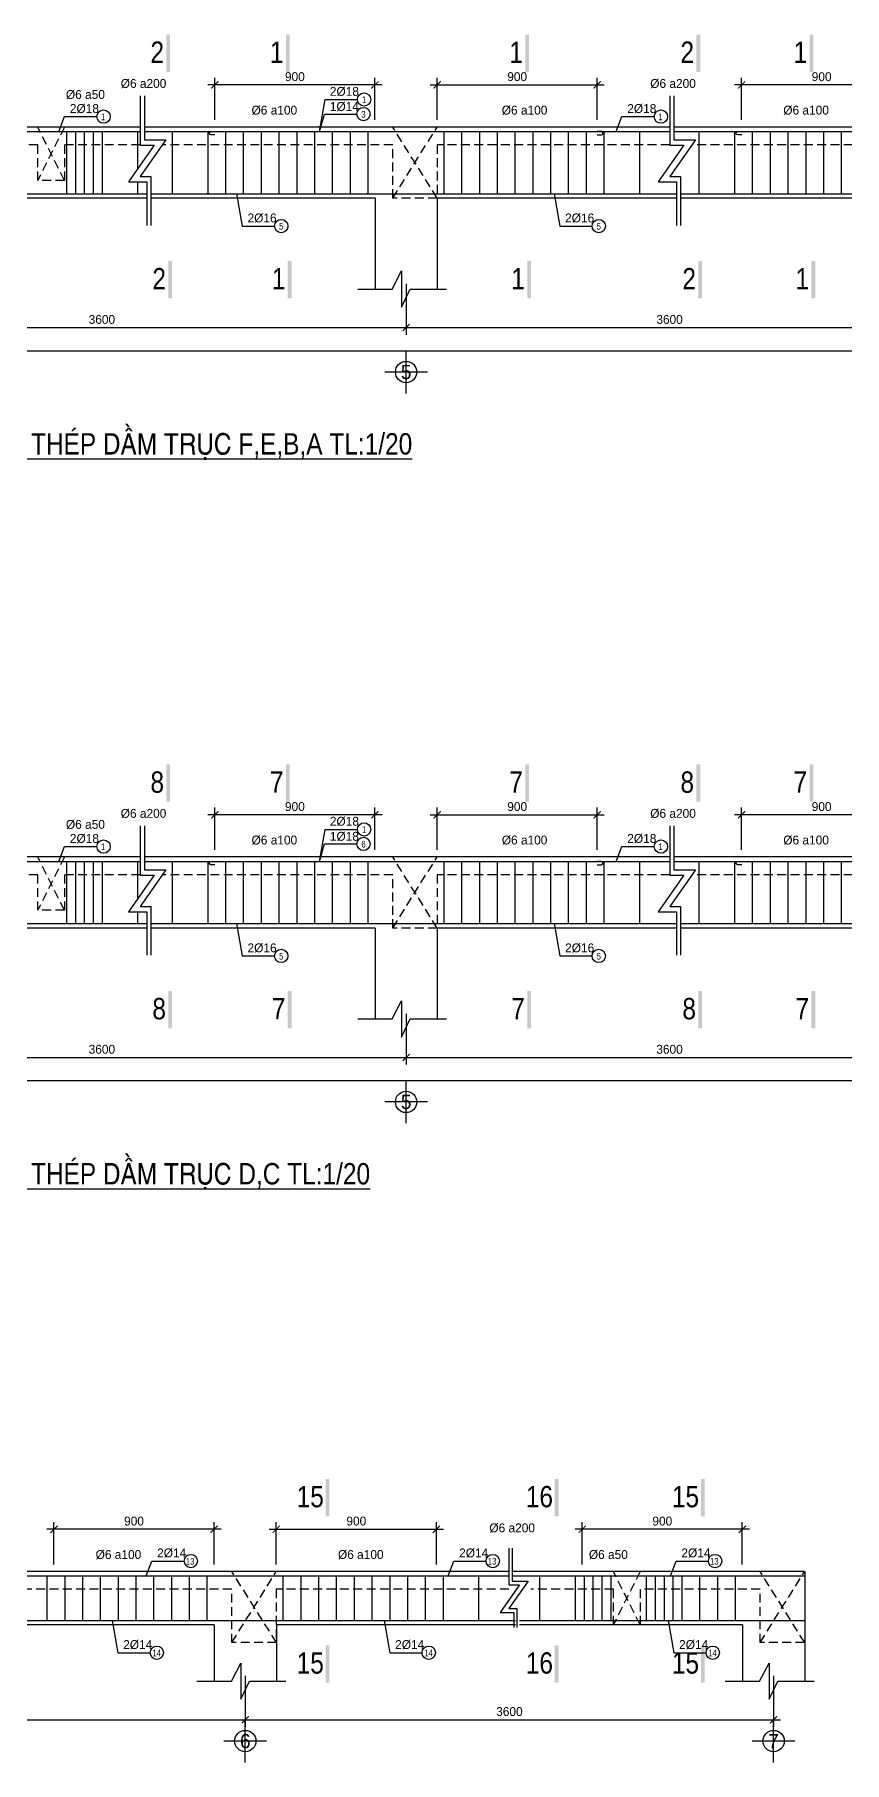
# Model space of a CAD drawing. Extents: x -317 to 3482, y -2056 to 752.
# Drawn here: x 2922.5 to 3150.2, y -615 to -129 of the extents above; entities that cross this region are included whole.
import ezdxf
from ezdxf.enums import TextEntityAlignment as Align

# ---------------------------------------------------------------- set-up
doc = ezdxf.new("R2010")
doc.units = 0
doc.header["$MEASUREMENT"] = 0
doc.linetypes.add('CENTER2', pattern=[1.125, 0.75, -0.125, 0.125, -0.125])
doc.linetypes.add('HIDDEN', pattern=[0.375, 0.25, -0.125])
doc.layers.get('0').update_dxf_attribs({"linetype": 'CONTINUOUS'})
doc.layers.get('DEFPOINTS').update_dxf_attribs({"linetype": 'CONTINUOUS'})
for name, color, linetype in [('DAI', 3, 'CONTINUOUS'), ('DIM', 1, 'CONTINUOUS'), ('DUT', 7, 'CENTER2'), ('MOTAAR', 1, 'CONTINUOUS'), ('TEXT', 7, 'CONTINUOUS'), ('THEP', 6, 'CONTINUOUS'), ('TU1', 9, 'CONTINUOUS'), ('TUONG', 7, 'CONTINUOUS')]:
    doc.layers.add(name, color=color, linetype=linetype)
doc.styles.add('DIM-NEW', font='VHELVCN.TTF')
doc.styles.add('style1', font='VGOUDYN.TTF')
doc.styles.add('T2', font='VTIMESN.TTF')
doc.dimstyles.new('TL20', dxfattribs={"dimtxt": 2.5, "dimasz": 2, "dimexe": 2, "dimexo": 2, "dimgap": 1, "dimtad": 1, "dimdec": 0, "dimlfac": 20, "dimzin": 0, "dimdsep": 46, "dimtxsty": 'T2', "dimblk": 'ARCHTICK', "dimcen": 2.5, "dimdle": 2, "dimclrd": 1, "dimclre": 1, "dimclrt": 2, "dimadec": 0, "dimazin": 0, "dimtfac": 1, "dimtdec": 0, "dimtix": 1, "dimtofl": 0, "dimtmove": 0, "dimatfit": 0, "dimldrblk": 'ARCHTICK', "dimfxl": 0, "dimtolj": 1, "dimtzin": 0, "dimlwd": -1, "dimlwe": -1, "dimarcsym": 0})

# ---------------------------------------------------------------- blocks, each defined once
blk = doc.blocks.new('_ARCHTICK')
at = {"color": 0, "linetype": 'ByBlock', "const_width": 0.15}
blk.add_lwpolyline([(-0.5, -0.5), (0.5, 0.5)], dxfattribs=at)
blk = doc.blocks.new('*D82')
at = {"layer": 'DEFPOINTS', "color": 0}
for p in [(2261.42, -211.45), (3470.54, -211.45), (3470.54, -217.94)]:
    blk.add_point(p, dxfattribs=at)
at = {"layer": 'TUONG', "color": 1}
for p, q in [((2261.42, -213.45), (2261.42, -219.94)), ((3470.54, -213.45), (3470.54, -219.94)), ((2259.42, -217.94), (3472.54, -217.94))]:
    blk.add_line(p, q, dxfattribs=at)
at = {"layer": 'TUONG', "color": 1, "xscale": 2, "yscale": 2, "zscale": 2, "rotation": 180}
blk.add_blockref('_ARCHTICK', (2261.42, -217.94), dxfattribs=at)
at = {"layer": 'TUONG', "color": 1, "xscale": 2, "yscale": 2, "zscale": 2}
blk.add_blockref('_ARCHTICK', (3470.54, -217.94), dxfattribs=at)
at = {"layer": 'TUONG', "color": 2, "insert": (2865.98, -215.65), "char_height": 2.5, "attachment_point": 5, "style": 'T2'}
blk.add_mtext('\\A1;27600', dxfattribs=at)
blk = doc.blocks.new('*D79')
at = {"layer": 'DEFPOINTS', "color": 0}
for p in [(3026.99, -197.12), (3175.1, -197.12), (3175.1, -211.45)]:
    blk.add_point(p, dxfattribs=at)
at = {"layer": 'TUONG', "color": 1}
for p, q in [((3026.99, -199.12), (3026.99, -213.45)), ((3175.1, -199.12), (3175.1, -213.45)), ((3024.99, -211.45), (3177.1, -211.45))]:
    blk.add_line(p, q, dxfattribs=at)
at = {"layer": 'TUONG', "color": 1, "xscale": 2, "yscale": 2, "zscale": 2, "rotation": 180}
blk.add_blockref('_ARCHTICK', (3026.99, -211.45), dxfattribs=at)
at = {"layer": 'TUONG', "color": 1, "xscale": 2, "yscale": 2, "zscale": 2}
blk.add_blockref('_ARCHTICK', (3175.1, -211.45), dxfattribs=at)
at = {"layer": 'TUONG', "color": 2, "insert": (3101.05, -209.16), "char_height": 2.5, "attachment_point": 5, "style": 'T2'}
blk.add_mtext('\\A1;3600', dxfattribs=at)
blk = doc.blocks.new('*D78')
at = {"layer": 'DEFPOINTS', "color": 0}
for p in [(2855.9, -197.12), (3026.99, -197.12), (3026.99, -211.45)]:
    blk.add_point(p, dxfattribs=at)
at = {"layer": 'TUONG', "color": 1}
for p, q in [((2855.9, -199.12), (2855.9, -213.45)), ((3026.99, -199.12), (3026.99, -213.45)), ((2853.9, -211.45), (3028.99, -211.45))]:
    blk.add_line(p, q, dxfattribs=at)
at = {"layer": 'TUONG', "color": 1, "xscale": 2, "yscale": 2, "zscale": 2, "rotation": 180}
blk.add_blockref('_ARCHTICK', (2855.9, -211.45), dxfattribs=at)
at = {"layer": 'TUONG', "color": 1, "xscale": 2, "yscale": 2, "zscale": 2}
blk.add_blockref('_ARCHTICK', (3026.99, -211.45), dxfattribs=at)
at = {"layer": 'TUONG', "color": 2, "insert": (2941.45, -209.16), "char_height": 2.5, "attachment_point": 5, "style": 'T2'}
blk.add_mtext('\\A1;3600', dxfattribs=at)
blk = doc.blocks.new('*D64')
at = {"layer": 'DEFPOINTS', "color": 0}
for p in [(3121.31, -143.17), (3121.31, -155.04), (3166.31, -155.04)]:
    blk.add_point(p, dxfattribs=at)
at = {"layer": 'TUONG', "color": 1}
for p, q in [((3168.31, -143.17), (3119.31, -143.17)), ((3121.31, -153.04), (3121.31, -141.17)), ((3166.31, -153.04), (3166.31, -141.17))]:
    blk.add_line(p, q, dxfattribs=at)
at = {"layer": 'TUONG', "color": 1, "xscale": 2, "yscale": 2, "zscale": 2, "rotation": 180}
blk.add_blockref('_ARCHTICK', (3121.31, -143.17), dxfattribs=at)
at = {"layer": 'TUONG', "color": 1, "xscale": 2, "yscale": 2, "zscale": 2}
blk.add_blockref('_ARCHTICK', (3166.31, -143.17), dxfattribs=at)
at = {"layer": 'TUONG', "color": 2, "insert": (3143.81, -140.88), "char_height": 2.5, "attachment_point": 5, "style": 'T2'}
blk.add_mtext('\\A1;900', dxfattribs=at)
blk = doc.blocks.new('*D63')
at = {"layer": 'DEFPOINTS', "color": 0}
for p in [(2973.21, -143.17), (2973.21, -155.04), (3018.21, -155.04)]:
    blk.add_point(p, dxfattribs=at)
at = {"layer": 'TUONG', "color": 1}
for p, q in [((3020.21, -143.17), (2971.21, -143.17)), ((2973.21, -153.04), (2973.21, -141.17)), ((3018.21, -153.04), (3018.21, -141.17))]:
    blk.add_line(p, q, dxfattribs=at)
at = {"layer": 'TUONG', "color": 1, "xscale": 2, "yscale": 2, "zscale": 2, "rotation": 180}
blk.add_blockref('_ARCHTICK', (2973.21, -143.17), dxfattribs=at)
at = {"layer": 'TUONG', "color": 1, "xscale": 2, "yscale": 2, "zscale": 2}
blk.add_blockref('_ARCHTICK', (3018.21, -143.17), dxfattribs=at)
at = {"layer": 'TUONG', "color": 2, "insert": (2995.71, -140.88), "char_height": 2.5, "attachment_point": 5, "style": 'T2'}
blk.add_mtext('\\A1;900', dxfattribs=at)
blk = doc.blocks.new('*D62')
at = {"layer": 'DEFPOINTS', "color": 0}
for p in [(3080.71, -143.17), (3035.71, -155.04), (3080.71, -155.04)]:
    blk.add_point(p, dxfattribs=at)
at = {"layer": 'TUONG', "color": 1}
for p, q in [((3033.71, -143.17), (3082.71, -143.17)), ((3035.71, -153.04), (3035.71, -141.17)), ((3080.71, -153.04), (3080.71, -141.17))]:
    blk.add_line(p, q, dxfattribs=at)
at = {"layer": 'TUONG', "color": 1, "xscale": 2, "yscale": 2, "zscale": 2, "rotation": 180}
blk.add_blockref('_ARCHTICK', (3035.71, -143.17), dxfattribs=at)
at = {"layer": 'TUONG', "color": 1, "xscale": 2, "yscale": 2, "zscale": 2}
blk.add_blockref('_ARCHTICK', (3080.71, -143.17), dxfattribs=at)
at = {"layer": 'TUONG', "color": 2, "insert": (3058.21, -140.88), "char_height": 2.5, "attachment_point": 5, "style": 'T2'}
blk.add_mtext('\\A1;900', dxfattribs=at)
blk = doc.blocks.new('truc2')
at = {"layer": 'MOTAAR'}
for p, q in [((0, -15), (0, 0)), ((7.5, -7.5), (-7.5, -7.5))]:
    blk.add_line(p, q, dxfattribs=at)
blk.add_lwpolyline([(0, -3.5), (0, -1.84)], dxfattribs=at)
blk.add_circle((0, -7.5), 3.75, dxfattribs=at)
at = {"layer": 'TEXT', "style": 'T2'}
blk.add_attdef('1', text='', height=5, dxfattribs=at).set_placement((0, -7.5), align=Align.MIDDLE_CENTER)
blk = doc.blocks.new('*D149')
at = {"layer": 'DEFPOINTS', "color": 0}
for p in [(3080.71, -348.47), (3035.71, -360.34), (3080.71, -360.34)]:
    blk.add_point(p, dxfattribs=at)
at = {"layer": 'TUONG', "color": 1}
for p, q in [((3033.71, -348.47), (3082.71, -348.47)), ((3035.71, -358.34), (3035.71, -346.47)), ((3080.71, -358.34), (3080.71, -346.47))]:
    blk.add_line(p, q, dxfattribs=at)
at = {"layer": 'TUONG', "color": 1, "xscale": 2, "yscale": 2, "zscale": 2, "rotation": 180}
blk.add_blockref('_ARCHTICK', (3035.71, -348.47), dxfattribs=at)
at = {"layer": 'TUONG', "color": 1, "xscale": 2, "yscale": 2, "zscale": 2}
blk.add_blockref('_ARCHTICK', (3080.71, -348.47), dxfattribs=at)
at = {"layer": 'TUONG', "color": 2, "insert": (3058.21, -346.18), "char_height": 2.5, "attachment_point": 5, "style": 'T2'}
blk.add_mtext('\\A1;900', dxfattribs=at)
blk = doc.blocks.new('*D148')
at = {"layer": 'DEFPOINTS', "color": 0}
for p in [(2973.21, -348.47), (2973.21, -360.34), (3018.21, -360.34)]:
    blk.add_point(p, dxfattribs=at)
at = {"layer": 'TUONG', "color": 1}
for p, q in [((3020.21, -348.47), (2971.21, -348.47)), ((2973.21, -358.34), (2973.21, -346.47)), ((3018.21, -358.34), (3018.21, -346.47))]:
    blk.add_line(p, q, dxfattribs=at)
at = {"layer": 'TUONG', "color": 1, "xscale": 2, "yscale": 2, "zscale": 2, "rotation": 180}
blk.add_blockref('_ARCHTICK', (2973.21, -348.47), dxfattribs=at)
at = {"layer": 'TUONG', "color": 1, "xscale": 2, "yscale": 2, "zscale": 2}
blk.add_blockref('_ARCHTICK', (3018.21, -348.47), dxfattribs=at)
at = {"layer": 'TUONG', "color": 2, "insert": (2995.71, -346.18), "char_height": 2.5, "attachment_point": 5, "style": 'T2'}
blk.add_mtext('\\A1;900', dxfattribs=at)
blk = doc.blocks.new('*D147')
at = {"layer": 'DEFPOINTS', "color": 0}
for p in [(3121.31, -348.47), (3121.31, -360.34), (3166.31, -360.34)]:
    blk.add_point(p, dxfattribs=at)
at = {"layer": 'TUONG', "color": 1}
for p, q in [((3168.31, -348.47), (3119.31, -348.47)), ((3121.31, -358.34), (3121.31, -346.47)), ((3166.31, -358.34), (3166.31, -346.47))]:
    blk.add_line(p, q, dxfattribs=at)
at = {"layer": 'TUONG', "color": 1, "xscale": 2, "yscale": 2, "zscale": 2, "rotation": 180}
blk.add_blockref('_ARCHTICK', (3121.31, -348.47), dxfattribs=at)
at = {"layer": 'TUONG', "color": 1, "xscale": 2, "yscale": 2, "zscale": 2}
blk.add_blockref('_ARCHTICK', (3166.31, -348.47), dxfattribs=at)
at = {"layer": 'TUONG', "color": 2, "insert": (3143.81, -346.18), "char_height": 2.5, "attachment_point": 5, "style": 'T2'}
blk.add_mtext('\\A1;900', dxfattribs=at)
blk = doc.blocks.new('*D133')
at = {"layer": 'DEFPOINTS', "color": 0}
for p in [(2855.9, -402.42), (3026.99, -402.42), (3026.99, -416.75)]:
    blk.add_point(p, dxfattribs=at)
at = {"layer": 'TUONG', "color": 1}
for p, q in [((2855.9, -404.42), (2855.9, -418.75)), ((3026.99, -404.42), (3026.99, -418.75)), ((2853.9, -416.75), (3028.99, -416.75))]:
    blk.add_line(p, q, dxfattribs=at)
at = {"layer": 'TUONG', "color": 1, "xscale": 2, "yscale": 2, "zscale": 2, "rotation": 180}
blk.add_blockref('_ARCHTICK', (2855.9, -416.75), dxfattribs=at)
at = {"layer": 'TUONG', "color": 1, "xscale": 2, "yscale": 2, "zscale": 2}
blk.add_blockref('_ARCHTICK', (3026.99, -416.75), dxfattribs=at)
at = {"layer": 'TUONG', "color": 2, "insert": (2941.45, -414.45), "char_height": 2.5, "attachment_point": 5, "style": 'T2'}
blk.add_mtext('\\A1;3600', dxfattribs=at)
blk = doc.blocks.new('*D132')
at = {"layer": 'DEFPOINTS', "color": 0}
for p in [(3026.99, -402.42), (3175.1, -402.42), (3175.1, -416.75)]:
    blk.add_point(p, dxfattribs=at)
at = {"layer": 'TUONG', "color": 1}
for p, q in [((3026.99, -404.42), (3026.99, -418.75)), ((3175.1, -404.42), (3175.1, -418.75)), ((3024.99, -416.75), (3177.1, -416.75))]:
    blk.add_line(p, q, dxfattribs=at)
at = {"layer": 'TUONG', "color": 1, "xscale": 2, "yscale": 2, "zscale": 2, "rotation": 180}
blk.add_blockref('_ARCHTICK', (3026.99, -416.75), dxfattribs=at)
at = {"layer": 'TUONG', "color": 1, "xscale": 2, "yscale": 2, "zscale": 2}
blk.add_blockref('_ARCHTICK', (3175.1, -416.75), dxfattribs=at)
at = {"layer": 'TUONG', "color": 2, "insert": (3101.05, -414.45), "char_height": 2.5, "attachment_point": 5, "style": 'T2'}
blk.add_mtext('\\A1;3600', dxfattribs=at)
blk = doc.blocks.new('*D129')
at = {"layer": 'DEFPOINTS', "color": 0}
for p in [(2261.42, -416.75), (3470.54, -416.75), (3470.54, -423.24)]:
    blk.add_point(p, dxfattribs=at)
at = {"layer": 'TUONG', "color": 1}
for p, q in [((2261.42, -418.75), (2261.42, -425.24)), ((3470.54, -418.75), (3470.54, -425.24)), ((2259.42, -423.24), (3472.54, -423.24))]:
    blk.add_line(p, q, dxfattribs=at)
at = {"layer": 'TUONG', "color": 1, "xscale": 2, "yscale": 2, "zscale": 2, "rotation": 180}
blk.add_blockref('_ARCHTICK', (2261.42, -423.24), dxfattribs=at)
at = {"layer": 'TUONG', "color": 1, "xscale": 2, "yscale": 2, "zscale": 2}
blk.add_blockref('_ARCHTICK', (3470.54, -423.24), dxfattribs=at)
at = {"layer": 'TUONG', "color": 2, "insert": (2865.98, -420.95), "char_height": 2.5, "attachment_point": 5, "style": 'T2'}
blk.add_mtext('\\A1;27600', dxfattribs=at)
blk = doc.blocks.new('*D240')
at = {"layer": 'DEFPOINTS', "color": 0}
for p in [(2981.77, -588.68), (3130.29, -588.68), (3130.29, -603.02)]:
    blk.add_point(p, dxfattribs=at)
at = {"layer": 'TUONG', "color": 1}
for p, q in [((2981.77, -590.68), (2981.77, -605.02)), ((3130.29, -590.68), (3130.29, -605.02)), ((2979.77, -603.02), (3132.29, -603.02))]:
    blk.add_line(p, q, dxfattribs=at)
at = {"layer": 'TUONG', "color": 1, "xscale": 2, "yscale": 2, "zscale": 2, "rotation": 180}
blk.add_blockref('_ARCHTICK', (2981.77, -603.02), dxfattribs=at)
at = {"layer": 'TUONG', "color": 1, "xscale": 2, "yscale": 2, "zscale": 2}
blk.add_blockref('_ARCHTICK', (3130.29, -603.02), dxfattribs=at)
at = {"layer": 'TUONG', "color": 2, "insert": (3056.03, -600.72), "char_height": 2.5, "attachment_point": 5, "style": 'T2'}
blk.add_mtext('\\A1;3600', dxfattribs=at)
blk = doc.blocks.new('*D239')
at = {"layer": 'DEFPOINTS', "color": 0}
for p in [(2833.67, -588.68), (2981.77, -588.68), (2981.77, -603.02)]:
    blk.add_point(p, dxfattribs=at)
at = {"layer": 'TUONG', "color": 1}
for p, q in [((2833.67, -590.68), (2833.67, -605.02)), ((2981.77, -590.68), (2981.77, -605.02)), ((2831.67, -603.02), (2983.77, -603.02))]:
    blk.add_line(p, q, dxfattribs=at)
at = {"layer": 'TUONG', "color": 1, "xscale": 2, "yscale": 2, "zscale": 2, "rotation": 180}
blk.add_blockref('_ARCHTICK', (2833.67, -603.02), dxfattribs=at)
at = {"layer": 'TUONG', "color": 1, "xscale": 2, "yscale": 2, "zscale": 2}
blk.add_blockref('_ARCHTICK', (2981.77, -603.02), dxfattribs=at)
at = {"layer": 'TUONG', "color": 2, "insert": (2907.72, -600.72), "char_height": 2.5, "attachment_point": 5, "style": 'T2'}
blk.add_mtext('\\A1;3600', dxfattribs=at)
blk = doc.blocks.new('*D236')
at = {"layer": 'DEFPOINTS', "color": 0}
for p in [(3076.51, -549.43), (3076.51, -561.3), (3121.51, -561.3)]:
    blk.add_point(p, dxfattribs=at)
at = {"layer": 'TUONG', "color": 1}
for p, q in [((3076.51, -559.3), (3076.51, -547.43)), ((3121.51, -559.3), (3121.51, -547.43)), ((3123.51, -549.43), (3074.51, -549.43))]:
    blk.add_line(p, q, dxfattribs=at)
at = {"layer": 'TUONG', "color": 1, "xscale": 2, "yscale": 2, "zscale": 2, "rotation": 180}
blk.add_blockref('_ARCHTICK', (3076.51, -549.43), dxfattribs=at)
at = {"layer": 'TUONG', "color": 1, "xscale": 2, "yscale": 2, "zscale": 2}
blk.add_blockref('_ARCHTICK', (3121.51, -549.43), dxfattribs=at)
at = {"layer": 'TUONG', "color": 2, "insert": (3099.01, -547.14), "char_height": 2.5, "attachment_point": 5, "style": 'T2'}
blk.add_mtext('\\A1;900', dxfattribs=at)
blk = doc.blocks.new('*D235')
at = {"layer": 'DEFPOINTS', "color": 0}
for p in [(3035.49, -549.43), (2990.49, -561.3), (3035.49, -561.3)]:
    blk.add_point(p, dxfattribs=at)
at = {"layer": 'TUONG', "color": 1}
for p, q in [((2990.49, -559.3), (2990.49, -547.43)), ((3035.49, -559.3), (3035.49, -547.43)), ((2988.49, -549.43), (3037.49, -549.43))]:
    blk.add_line(p, q, dxfattribs=at)
at = {"layer": 'TUONG', "color": 1, "xscale": 2, "yscale": 2, "zscale": 2, "rotation": 180}
blk.add_blockref('_ARCHTICK', (2990.49, -549.43), dxfattribs=at)
at = {"layer": 'TUONG', "color": 1, "xscale": 2, "yscale": 2, "zscale": 2}
blk.add_blockref('_ARCHTICK', (3035.49, -549.43), dxfattribs=at)
at = {"layer": 'TUONG', "color": 2, "insert": (3012.99, -547.14), "char_height": 2.5, "attachment_point": 5, "style": 'T2'}
blk.add_mtext('\\A1;900', dxfattribs=at)
blk = doc.blocks.new('*D234')
at = {"layer": 'DEFPOINTS', "color": 0}
for p in [(2927.99, -549.43), (2927.99, -561.3), (2972.99, -561.3)]:
    blk.add_point(p, dxfattribs=at)
at = {"layer": 'TUONG', "color": 1}
for p, q in [((2927.99, -559.3), (2927.99, -547.43)), ((2972.99, -559.3), (2972.99, -547.43)), ((2974.99, -549.43), (2925.99, -549.43))]:
    blk.add_line(p, q, dxfattribs=at)
at = {"layer": 'TUONG', "color": 1, "xscale": 2, "yscale": 2, "zscale": 2, "rotation": 180}
blk.add_blockref('_ARCHTICK', (2927.99, -549.43), dxfattribs=at)
at = {"layer": 'TUONG', "color": 1, "xscale": 2, "yscale": 2, "zscale": 2}
blk.add_blockref('_ARCHTICK', (2972.99, -549.43), dxfattribs=at)
at = {"layer": 'TUONG', "color": 2, "insert": (2950.49, -547.14), "char_height": 2.5, "attachment_point": 5, "style": 'T2'}
blk.add_mtext('\\A1;900', dxfattribs=at)

msp = doc.modelspace()

# ---------------------------------------------------------------- linework, layer by layer
at = {"layer": 'DAI'}
for p, q in [((2931.588, -173.794), (2931.588, -156.294)), ((2934.088, -173.794), (2934.088, -156.294)), ((2936.588, -173.794), (2936.588, -156.294)), ((2939.088, -173.794), (2939.088, -156.294)), ((2941.588, -173.794), (2941.588, -156.294)), ((2951.588, -166.7), (2951.588, -156.294)), ((2961.31, -173.794), (2961.31, -156.294)), ((2971.31, -173.794), (2971.31, -156.294)), ((2976.31, -173.794), (2976.31, -156.294)), ((2981.31, -173.794), (2981.31, -156.294)), ((2986.31, -173.794), (2986.31, -156.294)), ((2991.31, -173.794), (2991.31, -156.294)), ((2996.31, -173.794), (2996.31, -156.294)), ((3001.31, -173.794), (3001.31, -156.294)), ((3006.31, -173.794), (3006.31, -156.294)), ((3011.31, -173.794), (3011.31, -156.294)), ((3016.31, -173.794), (3016.31, -156.294)), ((3037.679, -173.794), (3037.679, -156.294)), ((3042.679, -173.794), (3042.679, -156.294)), ((3047.679, -173.794), (3047.679, -156.294)), ((3052.679, -173.794), (3052.679, -156.294)), ((3057.679, -173.794), (3057.679, -156.294)), ((3062.679, -173.794), (3062.679, -156.294)), ((3067.679, -173.794), (3067.679, -156.294)), ((3072.679, -173.794), (3072.679, -156.294)), ((3077.679, -173.794), (3077.679, -156.294)), ((3082.679, -173.794), (3082.679, -156.294)), ((3092.679, -173.794), (3092.679, -156.294)), ((3109.418, -173.794), (3109.418, -156.294)), ((3119.418, -173.794), (3119.418, -156.294)), ((3124.418, -173.794), (3124.418, -156.294)), ((3129.418, -173.794), (3129.418, -156.294)), ((3134.418, -173.794), (3134.418, -156.294)), ((3139.418, -173.794), (3139.418, -156.294)), ((3144.418, -173.794), (3144.418, -156.294)), ((3149.418, -173.794), (3149.418, -156.294)), ((2951.588, -173.794), (2951.588, -170.452)), ((2931.588, -379.092), (2931.588, -361.592)), ((2934.088, -379.092), (2934.088, -361.592)), ((2936.588, -379.092), (2936.588, -361.592)), ((2939.088, -379.092), (2939.088, -361.592)), ((2941.588, -379.092), (2941.588, -361.592)), ((2951.588, -371.998), (2951.588, -361.592)), ((2961.31, -379.092), (2961.31, -361.592)), ((2971.31, -379.092), (2971.31, -361.592)), ((2976.31, -379.092), (2976.31, -361.592)), ((2981.31, -379.092), (2981.31, -361.592)), ((2986.31, -379.092), (2986.31, -361.592)), ((2991.31, -379.092), (2991.31, -361.592)), ((2996.31, -379.092), (2996.31, -361.592)), ((3001.31, -379.092), (3001.31, -361.592)), ((3006.31, -379.092), (3006.31, -361.592)), ((3011.31, -379.092), (3011.31, -361.592)), ((3016.31, -379.092), (3016.31, -361.592)), ((3037.679, -379.092), (3037.679, -361.592)), ((3042.679, -379.092), (3042.679, -361.592)), ((3047.679, -379.092), (3047.679, -361.592)), ((3052.679, -379.092), (3052.679, -361.592)), ((3057.679, -379.092), (3057.679, -361.592)), ((3062.679, -379.092), (3062.679, -361.592)), ((3067.679, -379.092), (3067.679, -361.592)), ((3072.679, -379.092), (3072.679, -361.592)), ((3077.679, -379.092), (3077.679, -361.592)), ((3082.679, -379.092), (3082.679, -361.592)), ((3092.679, -379.092), (3092.679, -361.592)), ((3109.418, -379.092), (3109.418, -361.592)), ((3119.418, -379.092), (3119.418, -361.592)), ((3124.418, -379.092), (3124.418, -361.592)), ((3129.418, -379.092), (3129.418, -361.592)), ((3134.418, -379.092), (3134.418, -361.592)), ((3139.418, -379.092), (3139.418, -361.592)), ((3144.418, -379.092), (3144.418, -361.592)), ((3149.418, -379.092), (3149.418, -361.592)), ((2951.588, -379.092), (2951.588, -375.75)), ((2926.089, -575.054), (2926.089, -562.554)), ((2931.089, -575.054), (2931.089, -562.554)), ((2936.089, -575.054), (2936.089, -562.554)), ((2941.089, -575.054), (2941.089, -562.554)), ((2946.089, -575.054), (2946.089, -562.554)), ((2951.089, -575.054), (2951.089, -562.554)), ((2956.089, -575.054), (2956.089, -562.554)), ((2961.089, -575.054), (2961.089, -562.554)), ((2966.089, -575.054), (2966.089, -562.554)), ((2971.089, -575.054), (2971.089, -562.554)), ((2992.458, -575.054), (2992.458, -562.554)), ((2997.458, -575.054), (2997.458, -562.554)), ((3002.458, -575.054), (3002.458, -562.554)), ((3007.458, -575.054), (3007.458, -562.554)), ((3012.458, -575.054), (3012.458, -562.554)), ((3017.458, -575.054), (3017.458, -562.554)), ((3022.458, -575.054), (3022.458, -562.554)), ((3027.458, -575.054), (3027.458, -562.554)), ((3032.458, -575.054), (3032.458, -562.554)), ((3037.458, -575.054), (3037.458, -562.554)), ((3047.458, -575.054), (3047.458, -562.554)), ((3064.61, -575.054), (3064.61, -562.554)), ((3074.61, -575.054), (3074.61, -562.554)), ((3077.11, -575.054), (3077.11, -562.554)), ((3079.61, -575.054), (3079.61, -562.554)), ((3082.11, -575.054), (3082.11, -562.554)), ((3084.61, -575.054), (3084.61, -562.554)), ((3094.61, -575.054), (3094.61, -562.554)), ((3097.11, -575.054), (3097.11, -562.554)), ((3099.61, -575.054), (3099.61, -562.554)), ((3102.11, -575.054), (3102.11, -562.554)), ((3104.61, -575.054), (3104.61, -562.554)), ((3109.61, -575.054), (3109.61, -562.554)), ((3114.61, -575.054), (3114.61, -562.554)), ((3119.61, -575.054), (3119.61, -562.554))]:
    msp.add_line(p, q, dxfattribs=at)
at = {"layer": 'DUT', "linetype": 'HIDDEN', "ltscale": 10}
for p, q in [((2930.904, -170.044), (2923.404, -155.044)), ((2930.904, -155.044), (2923.404, -170.044)), ((3035.745, -175.044), (3023.207, -155.044)), ((3023.207, -175.044), (3035.707, -155.044)), ((2930.904, -360.342), (2923.404, -375.342)), ((2930.904, -375.342), (2923.404, -360.342)), ((3023.207, -380.342), (3035.707, -360.342)), ((3035.745, -380.342), (3023.207, -360.342)), ((2990.523, -581.304), (2977.986, -561.304)), ((2977.986, -581.304), (2990.486, -561.304)), ((3092.794, -576.304), (3085.294, -561.304)), ((3092.794, -561.304), (3085.294, -576.304)), ((3139.044, -581.304), (3126.506, -561.304)), ((3126.506, -581.304), (3139.006, -561.304))]:
    msp.add_line(p, q, dxfattribs=at)
for points in [[(2952.263, -160.044), (2930.904, -160.044), (2930.904, -170.044), (2923.404, -170.044), (2923.404, -160.044), (2864.616, -160.044), (2864.616, -175.044), (2852.116, -175.044), (2852.116, -155.044)], [(3101.132, -160.044), (3035.707, -160.044), (3035.707, -175.044), (3023.207, -175.044), (3023.207, -160.044), (2958.438, -160.044)], [(3249.226, -160.044), (3183.815, -160.044), (3183.815, -175.044), (3171.315, -175.044), (3171.315, -160.044), (3107.307, -160.044)], [(2952.263, -365.342), (2930.904, -365.342), (2930.904, -375.342), (2923.404, -375.342), (2923.404, -365.342), (2864.616, -365.342), (2864.616, -380.342), (2852.116, -380.342), (2852.116, -365.342), (2710.904, -365.342), (2710.904, -375.342), (2700.904, -375.342), (2700.904, -365.342), (2559.654, -365.342), (2559.654, -380.342), (2547.154, -380.342), (2547.154, -365.342), (2486.703, -365.342)], [(3101.132, -365.342), (3035.707, -365.342), (3035.707, -380.342), (3023.207, -380.342), (3023.207, -365.342), (2958.438, -365.342)], [(3249.226, -365.342), (3183.815, -365.342), (3183.815, -380.342), (3171.315, -380.342), (3171.315, -365.342), (3107.307, -365.342)], [(3055.897, -566.304), (2990.486, -566.304), (2990.486, -581.304), (2977.986, -581.304), (2977.986, -566.304), (2913.978, -566.304)], [(3139.006, -581.304), (3139.006, -581.304), (3126.506, -581.304), (3126.506, -566.304), (3092.794, -566.304), (3092.794, -576.304), (3085.294, -576.304), (3085.294, -566.304), (3062.072, -566.304)]]:
    msp.add_lwpolyline(points, dxfattribs=at)
at = {"layer": 'TEXT', "ltscale": 10}
for points in [[(2959.6, -139.522), (2960.65, -139.522), (2959.6, -129.022), (2960.65, -129.022)], [(2993.183, -139.522), (2994.233, -139.522), (2993.183, -129.022), (2994.233, -129.022)], [(3060.503, -139.522), (3061.553, -139.522), (3060.503, -129.022), (3061.553, -129.022)], [(3108.612, -139.522), (3109.662, -139.522), (3108.612, -129.022), (3109.662, -129.022)], [(3140.406, -139.522), (3141.456, -139.522), (3140.406, -129.022), (3141.456, -129.022)], [(2960.139, -203.244), (2961.189, -203.244), (2960.139, -192.744), (2961.189, -192.744)], [(2993.722, -203.244), (2994.772, -203.244), (2993.722, -192.744), (2994.772, -192.744)], [(3061.042, -203.244), (3062.092, -203.244), (3061.042, -192.744), (3062.092, -192.744)], [(3109.152, -203.244), (3110.202, -203.244), (3109.152, -192.744), (3110.202, -192.744)], [(3140.946, -203.244), (3141.996, -203.244), (3140.946, -192.744), (3141.996, -192.744)], [(2959.6, -344.82), (2960.65, -344.82), (2959.6, -334.32), (2960.65, -334.32)], [(2993.183, -344.82), (2994.233, -344.82), (2993.183, -334.32), (2994.233, -334.32)], [(3060.503, -344.82), (3061.553, -344.82), (3060.503, -334.32), (3061.553, -334.32)], [(3108.612, -344.82), (3109.662, -344.82), (3108.612, -334.32), (3109.662, -334.32)], [(3140.406, -344.82), (3141.456, -344.82), (3140.406, -334.32), (3141.456, -334.32)], [(2960.139, -408.543), (2961.189, -408.543), (2960.139, -398.043), (2961.189, -398.043)], [(2993.722, -408.543), (2994.772, -408.543), (2993.722, -398.043), (2994.772, -398.043)], [(3061.042, -408.543), (3062.092, -408.543), (3061.042, -398.043), (3062.092, -398.043)], [(3109.152, -408.543), (3110.202, -408.543), (3109.152, -398.043), (3110.202, -398.043)], [(3140.946, -408.543), (3141.996, -408.543), (3140.946, -398.043), (3141.996, -398.043)], [(3004.374, -545.782), (3005.424, -545.782), (3004.374, -535.282), (3005.424, -535.282)], [(3068.798, -545.782), (3069.848, -545.782), (3068.798, -535.282), (3069.848, -535.282)], [(3109.868, -545.782), (3110.918, -545.782), (3109.868, -535.282), (3110.918, -535.282)], [(3004.374, -592.577), (3005.424, -592.577), (3004.374, -582.077), (3005.424, -582.077)], [(3068.798, -592.577), (3069.848, -592.577), (3068.798, -582.077), (3069.848, -582.077)], [(3109.868, -592.577), (3110.918, -592.577), (3109.868, -582.077), (3110.918, -582.077)]]:
    msp.add_trace(points, dxfattribs=at)
at = {"layer": 'THEP', "ltscale": 10}
for points in [[(2481.675, -156.294), (2952.263, -156.294)], [(2953.41, -156.294), (3101.132, -156.294)], [(3102.279, -156.294), (3249.226, -156.294)], [(2955.251, -173.794), (3102.974, -173.794)], [(3104.121, -173.794), (3251.068, -173.794)], [(2481.675, -361.592), (2952.263, -361.592)], [(2953.41, -361.592), (3101.132, -361.592)], [(3102.279, -361.592), (3249.226, -361.592)], [(2955.251, -379.092), (3102.974, -379.092)], [(3104.121, -379.092), (3251.068, -379.092)], [(2908.95, -562.554), (3055.897, -562.554)], [(3057.044, -562.554), (3107.078, -562.554)], [(3107.078, -562.554), (3139.006, -562.554)], [(2910.792, -575.054), (3057.739, -575.054)], [(3058.886, -575.054), (3139.006, -575.054)]]:
    msp.add_lwpolyline(points, dxfattribs=at)
for points in [[(2973.245, -157.232), (2972.118, -157.232, -1), (2972.118, -156.294), (2973.245, -156.294)], [(3080.745, -157.232), (3081.872, -157.232, 1), (3081.872, -156.294), (3080.745, -156.294)], [(3121.352, -157.232), (3120.225, -157.232, -1), (3120.225, -156.294), (3121.352, -156.294)], [(2821.837, -172.857), (2820.71, -172.857, 1), (2820.71, -173.794), (2824.51, -173.794), (2954.105, -173.794)], [(2973.245, -362.53), (2972.118, -362.53, -1), (2972.118, -361.592), (2973.245, -361.592)], [(3080.745, -362.53), (3081.872, -362.53, 1), (3081.872, -361.592), (3080.745, -361.592)], [(3121.352, -362.53), (3120.225, -362.53, -1), (3120.225, -361.592), (3121.352, -361.592)], [(2821.837, -378.155), (2820.71, -378.155, 1), (2820.71, -379.092), (2824.51, -379.092), (2954.105, -379.092)]]:
    msp.add_lwpolyline(points, format="xyb", dxfattribs=at)
at = {"layer": 'TU1', "lineweight": -2, "ltscale": 10}
for points in [[(3002.6, -156.294), (3004.216, -147.287), (3013.291, -147.287)], [(2929.35, -156.294), (2930.966, -152.105), (2940.042, -152.105)], [(3002.6, -156.294), (3004.061, -151.378), (3013.136, -151.378)], [(3086.061, -156.294), (3087.677, -152.105), (3096.752, -152.105)], [(2979.3, -173.794), (2980.916, -182.886), (2989.991, -182.886)], [(3068.586, -173.794), (3070.202, -182.886), (3079.278, -182.886)], [(3002.6, -361.592), (3004.216, -352.585), (3013.291, -352.585)], [(2929.35, -361.592), (2930.966, -357.403), (2940.042, -357.403)], [(3002.6, -361.592), (3004.061, -356.676), (3013.136, -356.676)], [(3086.061, -361.592), (3087.677, -357.403), (3096.752, -357.403)], [(2979.3, -379.092), (2980.916, -388.184), (2989.991, -388.184)], [(3068.586, -379.092), (3070.202, -388.184), (3079.278, -388.184)], [(2953.89, -562.554), (2955.506, -558.364), (2964.581, -558.364)], [(3038.79, -562.554), (3040.406, -558.364), (3049.482, -558.364)], [(3101.272, -562.554), (3102.888, -558.364), (3111.964, -558.364)], [(2944.341, -575.054), (2945.957, -584.145), (2955.032, -584.145)], [(3020.8, -575.054), (3022.416, -584.145), (3031.491, -584.145)], [(3100.636, -575.054), (3102.252, -584.145), (3111.327, -584.145)]]:
    msp.add_lwpolyline(points, dxfattribs=at)
at = {"layer": 'TU1', "ltscale": 10}
for centre in [(3015.166, -147.287), (2941.917, -152.105), (3015.011, -151.378), (3098.627, -152.105), (2991.866, -182.886), (3081.153, -182.886), (3015.166, -352.585), (2941.917, -357.403), (3015.011, -356.676), (3098.627, -357.403), (2991.866, -388.184), (3081.153, -388.184), (2966.456, -558.364), (3051.357, -558.364), (3113.839, -558.364), (2956.907, -584.145), (3033.366, -584.145), (3113.202, -584.145)]:
    msp.add_circle(centre, 1.875, dxfattribs=at)
at = {"layer": 'TUONG'}
for p, q in [((2952.263, -155.044), (2481.675, -155.044)), ((3101.132, -155.044), (2953.41, -155.044)), ((3249.226, -155.044), (3102.279, -155.044)), ((2954.105, -175.044), (2864.654, -175.044)), ((3018.245, -175.044), (2955.251, -175.044)), ((3018.245, -175.044), (3018.245, -200.603)), ((3035.745, -175.044), (3035.745, -200.603)), ((3102.974, -175.044), (3035.745, -175.044)), ((3166.352, -175.044), (3104.121, -175.044)), ((2952.263, -360.342), (2481.675, -360.342)), ((3101.132, -360.342), (2953.41, -360.342)), ((3249.226, -360.342), (3102.279, -360.342)), ((2954.105, -380.342), (2864.654, -380.342)), ((3018.245, -380.342), (2955.251, -380.342)), ((3018.245, -380.342), (3018.245, -405.901)), ((3102.974, -380.342), (3035.745, -380.342)), ((3035.745, -380.342), (3035.745, -405.901)), ((3166.352, -380.342), (3104.121, -380.342)), ((3055.897, -561.304), (2908.95, -561.304)), ((3139.006, -561.304), (3057.044, -561.304)), ((3139.044, -561.304), (3139.044, -592.169)), ((2973.023, -576.304), (2910.792, -576.304)), ((2973.023, -576.304), (2973.023, -592.169)), ((2990.523, -576.304), (2990.523, -592.169)), ((3057.739, -576.304), (2990.523, -576.304)), ((3121.544, -576.304), (3058.886, -576.304)), ((3121.544, -576.304), (3121.544, -592.169))]:
    msp.add_line(p, q, dxfattribs=at)
for points in [[(2952.263, -146.263), (2952.263, -160.117), (2956.179, -160.117), (2948.972, -170.452), (2954.105, -170.452), (2954.105, -182.705)], [(2953.41, -146.263), (2953.41, -158.617), (2959.434, -158.617), (2952.226, -168.952), (2955.251, -168.952), (2955.251, -182.705)], [(3101.132, -146.263), (3101.132, -160.117), (3105.048, -160.117), (3097.841, -170.452), (3102.974, -170.452), (3102.974, -182.705)], [(3102.279, -146.263), (3102.279, -158.617), (3108.303, -158.617), (3101.095, -168.952), (3104.121, -168.952), (3104.121, -182.705)], [(3013.411, -200.603), (3023.079, -200.603), (3025.734, -195.52), (3025.734, -205.686), (3028.168, -200.603), (3038.381, -200.603)], [(2952.263, -351.561), (2952.263, -365.415), (2956.179, -365.415), (2948.972, -375.75), (2954.105, -375.75), (2954.105, -388.003)], [(2953.41, -351.561), (2953.41, -363.915), (2959.434, -363.915), (2952.226, -374.25), (2955.251, -374.25), (2955.251, -388.003)], [(3101.132, -351.561), (3101.132, -365.415), (3105.048, -365.415), (3097.841, -375.75), (3102.974, -375.75), (3102.974, -388.003)], [(3102.279, -351.561), (3102.279, -363.915), (3108.303, -363.915), (3101.095, -374.25), (3104.121, -374.25), (3104.121, -388.003)], [(3013.411, -405.901), (3023.079, -405.901), (3025.734, -400.819), (3025.734, -410.984), (3028.168, -405.901), (3038.381, -405.901)], [(3055.897, -554.718), (3055.897, -565.108), (3058.834, -565.108), (3053.429, -572.86), (3057.279, -572.86), (3057.279, -577.05)], [(3056.757, -554.718), (3056.757, -563.983), (3061.275, -563.983), (3055.87, -571.735), (3058.139, -571.735), (3058.139, -577.05)], [(2968.189, -592.169), (2977.857, -592.169), (2980.513, -587.086), (2980.513, -597.251), (2982.947, -592.169), (2993.16, -592.169)], [(3116.71, -592.169), (3126.378, -592.169), (3129.034, -587.086), (3129.034, -597.251), (3131.468, -592.169), (3141.68, -592.169)]]:
    msp.add_lwpolyline(points, dxfattribs=at)

# ---------------------------------------------------------------- block references
at = {"layer": 'DIM', "ltscale": 10, "xscale": 0.8000000000000002, "yscale": 0.8000000000000002, "zscale": 0.8000000000000002}
for p, values in [((3026.995, -217.943), {'1': '5'}), ((3026.995, -423.241), {'1': '5'}), ((2981.773, -603.016), {'1': '6'}), ((3130.294, -603.016), {'1': '7'})]:
    msp.add_blockref('truc2', p, dxfattribs=at).add_auto_attribs(values)

# ---------------------------------------------------------------- texts
at = {"layer": 'TEXT', "ltscale": 10}
for s, height, style, p in [('2', 6, 'DIM-NEW', (2955.106, -136.981)), ('1', 6, 'DIM-NEW', (2988.689, -136.981)), ('1', 6, 'DIM-NEW', (3056.009, -136.981)), ('2', 6, 'DIM-NEW', (3104.119, -136.981)), ('1', 6, 'DIM-NEW', (3135.913, -136.981)), ('%%2546 a50', 2.5, 'style1', (2931.345, -147.126)), ('%%2546 a200', 2.5, 'style1', (2946.75, -144.026)), ('2%%25418', 2.5, 'style1', (3005.541, -146.256)), ('%%2546 a200', 2.5, 'style1', (3095.62, -144.026)), ('2%%25418', 2.5, 'style1', (2932.452, -151.074)), ('%%2546 a100', 2.5, 'style1', (2983.534, -151.526)), ('1%%25414', 2.5, 'style1', (3005.541, -150.483)), ('3', 1.875, 'DIM-NEW', (3014.409, -152.384)), ('1', 1.875, 'DIM-NEW', (3014.564, -148.294)), ('%%2546 a100', 2.5, 'style1', (3053.878, -151.526)), ('2%%25418', 2.5, 'style1', (3089.163, -151.074)), ('%%2546 a100', 2.5, 'style1', (3133.024, -151.526)), ('1', 1.875, 'DIM-NEW', (2941.185, -153.111)), ('1', 1.875, 'DIM-NEW', (3097.896, -153.111)), ('2%%25416', 2.5, 'style1', (2982.401, -181.854)), ('2%%25416', 2.5, 'style1', (3071.688, -181.854)), ('5', 1.875, 'DIM-NEW', (2991.264, -183.892)), ('5', 1.875, 'DIM-NEW', (3080.551, -183.892)), ('2', 6, 'DIM-NEW', (2955.646, -200.703)), ('1', 6, 'DIM-NEW', (2989.229, -200.703)), ('1', 6, 'DIM-NEW', (3056.549, -200.703)), ('2', 6, 'DIM-NEW', (3104.658, -200.703)), ('1', 6, 'DIM-NEW', (3136.452, -200.703)), ('8', 6, 'DIM-NEW', (2955.106, -342.279)), ('7', 6, 'DIM-NEW', (2988.689, -342.279)), ('7', 6, 'DIM-NEW', (3056.009, -342.279)), ('8', 6, 'DIM-NEW', (3104.119, -342.279)), ('7', 6, 'DIM-NEW', (3135.913, -342.279)), ('%%2546 a50', 2.5, 'style1', (2931.345, -352.424)), ('%%2546 a200', 2.5, 'style1', (2946.75, -349.325)), ('2%%25418', 2.5, 'style1', (3005.541, -351.554)), ('%%2546 a200', 2.5, 'style1', (3095.62, -349.325)), ('2%%25418', 2.5, 'style1', (2932.452, -356.372)), ('%%2546 a100', 2.5, 'style1', (2983.534, -356.824)), ('1%%25418', 2.5, 'style1', (3005.541, -355.781)), ('1', 1.875, 'DIM-NEW', (3014.564, -353.592)), ('%%2546 a100', 2.5, 'style1', (3053.878, -356.824)), ('2%%25418', 2.5, 'style1', (3089.163, -356.372)), ('%%2546 a100', 2.5, 'style1', (3133.024, -356.824)), ('1', 1.875, 'DIM-NEW', (2941.185, -358.409)), ('6', 1.875, 'DIM-NEW', (3014.409, -357.683)), ('1', 1.875, 'DIM-NEW', (3097.896, -358.409)), ('2%%25416', 2.5, 'style1', (2982.401, -387.152)), ('5', 1.875, 'DIM-NEW', (2991.264, -389.19)), ('2%%25416', 2.5, 'style1', (3071.688, -387.152)), ('5', 1.875, 'DIM-NEW', (3080.551, -389.19)), ('8', 6, 'DIM-NEW', (2955.646, -406.001)), ('7', 6, 'DIM-NEW', (2989.229, -406.001)), ('7', 6, 'DIM-NEW', (3056.549, -406.001)), ('8', 6, 'DIM-NEW', (3104.658, -406.001)), ('7', 6, 'DIM-NEW', (3136.452, -406.001)), ('15', 6, 'DIM-NEW', (2996.215, -543.241)), ('16', 6, 'DIM-NEW', (3060.639, -543.241)), ('15', 6, 'DIM-NEW', (3101.709, -543.241)), ('%%2546 a200', 2.5, 'style1', (3050.385, -550.286)), ('%%2546 a100', 2.5, 'style1', (2939.695, -557.786)), ('2%%25414', 2.5, 'style1', (2956.991, -557.333)), ('13', 1.875, 'DIM-NEW', (2965.069, -559.371)), ('%%2546 a100', 2.5, 'style1', (3007.832, -557.786)), ('2%%25414', 2.5, 'style1', (3041.892, -557.333)), ('13', 1.875, 'DIM-NEW', (3049.97, -559.371)), ('%%2546 a50', 2.5, 'style1', (3078.368, -557.786)), ('2%%25414', 2.5, 'style1', (3104.374, -557.333)), ('13', 1.875, 'DIM-NEW', (3112.452, -559.371)), ('2%%25414', 2.5, 'style1', (2947.443, -583.114)), ('2%%25414', 2.5, 'style1', (3023.901, -583.114)), ('2%%25414', 2.5, 'style1', (3103.738, -583.114)), ('14', 1.875, 'DIM-NEW', (2955.657, -585.152)), ('15', 6, 'DIM-NEW', (2996.215, -590.036)), ('14', 1.875, 'DIM-NEW', (3032.115, -585.152)), ('16', 6, 'DIM-NEW', (3060.639, -590.036)), ('15', 6, 'DIM-NEW', (3101.709, -590.036)), ('14', 1.875, 'DIM-NEW', (3111.952, -585.152))]:
    msp.add_text(s, height=height, dxfattribs=dict(at, style=style)).set_placement(p)
at = {"layer": 'TEXT', "style": 'DIM-NEW'}
for s, p in [('%%UMAËT CAÉT BOÁ TRÍ THEÙP DAÀM TRUÏC F,E,B,A TL:1/20', (2864.751, -247.14)), ('%%UMAËT CAÉT BOÁ TRÍ THEÙP DAÀM TRUÏC D,C TL:1/20', (2864.751, -452.438))]:
    msp.add_text(s, height=6, dxfattribs=at).set_placement(p)

# ---------------------------------------------------------------- dimensions: what is measured, and where the dimension line sits
at = {"layer": 'TUONG'}
for base, p1, p2, picture, middle in [((2973.207, -143.172), (3018.207, -155.044), (2973.207, -155.044), '*D63', (2995.707, -140.878)), ((3121.315, -143.172), (3166.315, -155.044), (3121.315, -155.044), '*D64', (3143.815, -140.878)), ((2973.207, -348.47), (3018.207, -360.342), (2973.207, -360.342), '*D148', (2995.707, -346.176)), ((3121.315, -348.47), (3166.315, -360.342), (3121.315, -360.342), '*D147', (3143.815, -346.176)), ((2927.986, -549.432), (2972.986, -561.304), (2927.986, -561.304), '*D234', (2950.486, -547.137)), ((3076.506, -549.432), (3121.506, -561.304), (3076.506, -561.304), '*D236', (3099.006, -547.137))]:
    dim = msp.add_linear_dim(base=base, p1=p1, p2=p2, angle=180, dimstyle='TL20', dxfattribs=at)
    dim.commit()
    dim.dimension.update_dxf_attribs({"geometry": picture, "text_midpoint": middle})
for base, p1, p2, picture, middle in [((3080.707, -143.172), (3035.707, -155.044), (3080.707, -155.044), '*D62', (3058.207, -140.878)), ((3080.707, -348.47), (3035.707, -360.342), (3080.707, -360.342), '*D149', (3058.207, -346.176)), ((3035.486, -549.432), (2990.486, -561.304), (3035.486, -561.304), '*D235', (3012.986, -547.137))]:
    dim = msp.add_linear_dim(base=base, p1=p1, p2=p2, dimstyle='TL20', dxfattribs=at)
    dim.commit()
    dim.dimension.update_dxf_attribs({"geometry": picture, "text_midpoint": middle})
for base, p1, p2, picture, middle in [((3026.995, -211.451), (2855.904, -197.118), (3026.995, -197.118), '*D78', (2941.449, -209.156)), ((3175.102, -211.451), (3026.995, -197.118), (3175.102, -197.118), '*D79', (3101.049, -209.156)), ((3026.995, -416.749), (2855.904, -402.416), (3026.995, -402.416), '*D133', (2941.449, -414.455)), ((3175.102, -416.749), (3026.995, -402.416), (3175.102, -402.416), '*D132', (3101.049, -414.455)), ((2981.773, -603.016), (2833.666, -588.684), (2981.773, -588.684), '*D239', (2907.72, -600.722)), ((3130.294, -603.016), (2981.773, -588.684), (3130.294, -588.684), '*D240', (3056.034, -600.722))]:
    dim = msp.add_linear_dim(base=base, p1=p1, p2=p2, text='3600', dimstyle='TL20', override={"dimtmove": 1}, dxfattribs=at)
    dim.commit()
    dim.dimension.update_dxf_attribs({"geometry": picture, "text_midpoint": middle})
for base, p1, p2, picture, middle in [((3470.542, -217.943), (2261.421, -211.451), (3470.542, -211.451), '*D82', (2865.981, -215.649)), ((3470.542, -423.241), (2261.421, -416.749), (3470.542, -416.749), '*D129', (2865.981, -420.947))]:
    dim = msp.add_linear_dim(base=base, p1=p1, p2=p2, text='27600', dimstyle='TL20', dxfattribs=at)
    dim.commit()
    dim.dimension.update_dxf_attribs({"geometry": picture, "text_midpoint": middle})

doc.saveas('drawing.dxf')
